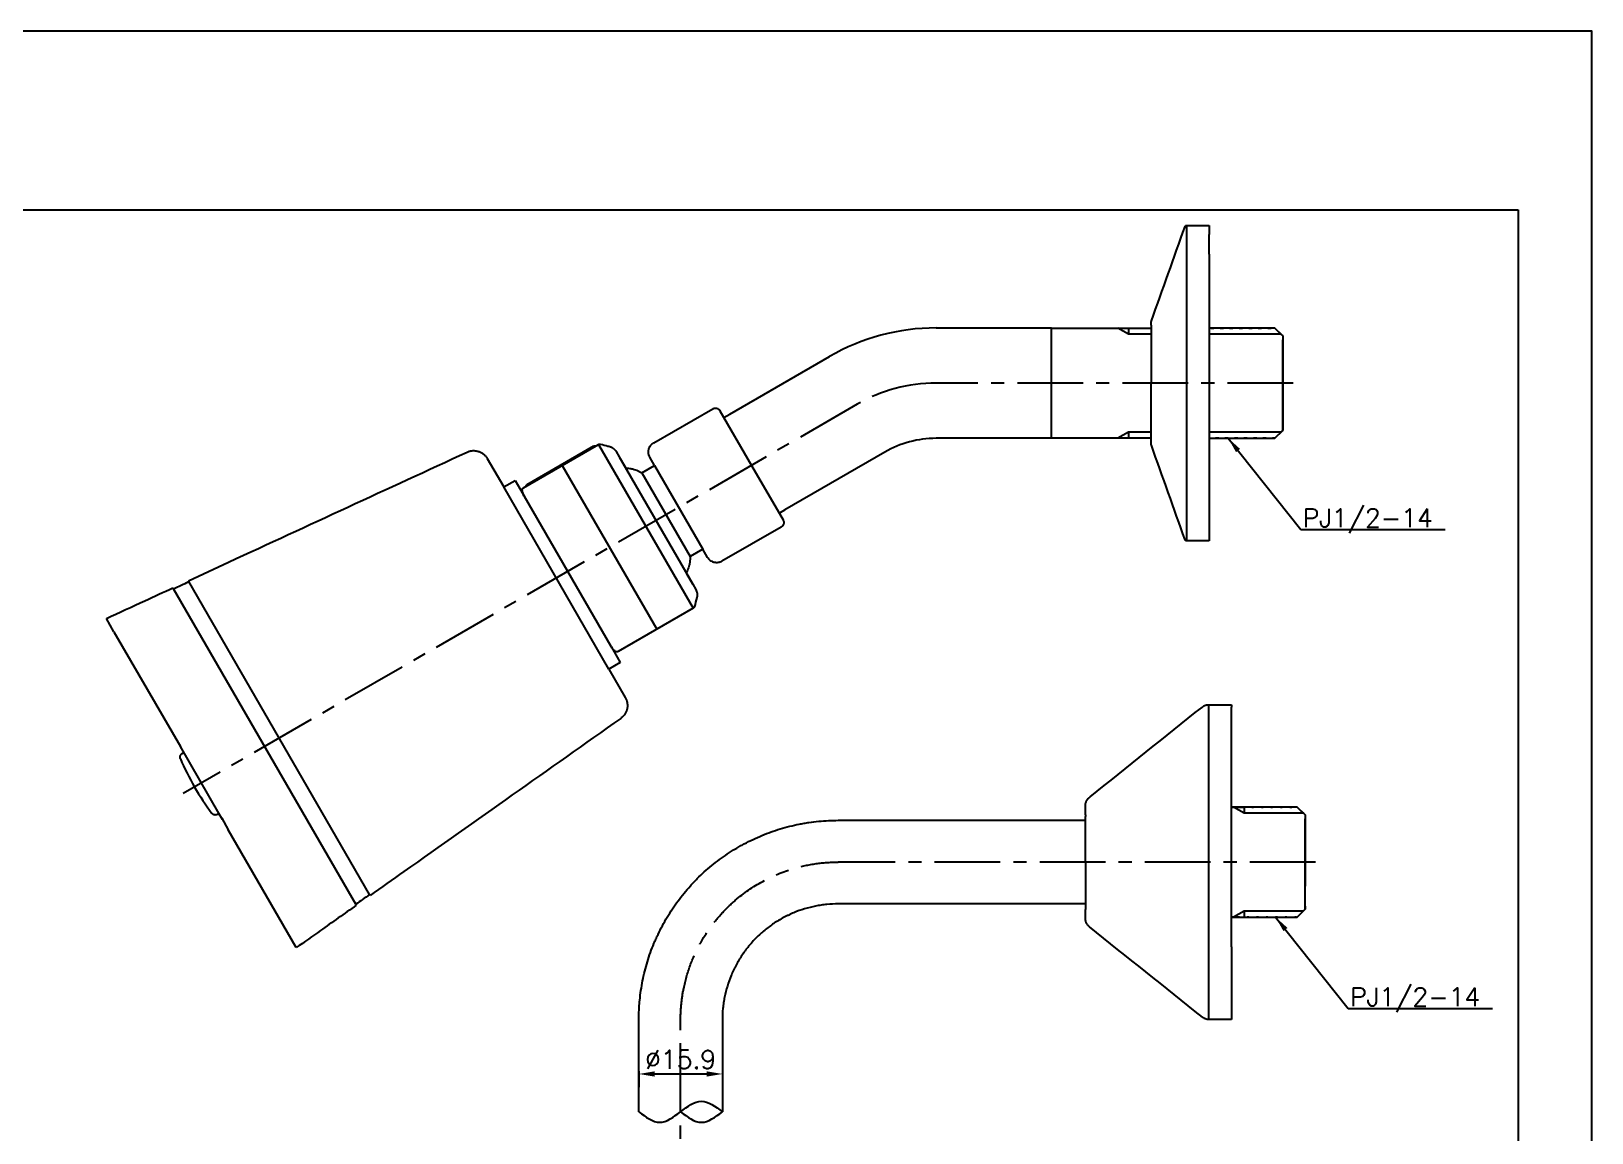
# Model space of a CAD drawing. Header units: millimetres. Extents: x 6364 to 6958, y -1010 to -590.
# Drawn here: x 6661 to 6958, y -799.4 to -589.8 of the extents above; entities that cross this region are included whole.
import ezdxf

# ---------------------------------------------------------------- set-up
doc = ezdxf.new("R2010")
doc.units = ezdxf.units.MM
doc.header["$LTSCALE"] = 10
doc.linetypes.add('CENTER', pattern=[2, 1.25, -0.25, 0.25, -0.25])
doc.layers.get('0').update_dxf_attribs({"color": 2})
for name, color, linetype in [('00_COMPONENTS', 7, 'Continuous'), ('5', 2, 'Continuous'), ('CL', 1, 'CENTER'), ('D', 2, 'Continuous'), ('DIM', 2, 'Continuous'), ('DWG', 7, 'Continuous')]:
    doc.layers.add(name, color=color, linetype=linetype)
doc.styles.add('GHS', font='romans', dxfattribs={"bigfont": 'ghs'})
doc.dimstyles.new('ISO-25', dxfattribs={"dimscale": 0, "dimtxt": 3.5, "dimasz": 3, "dimexe": 1.5, "dimexo": 1, "dimgap": 1, "dimtad": 3, "dimtoh": 1, "dimdec": 4, "dimzin": 9, "dimdsep": 46, "dimtxsty": 'GHS', "dimcen": 2.5, "dimclrd": 256, "dimclre": 256, "dimclrt": 256, "dimadec": 4, "dimazin": 2, "dimtfac": 1, "dimtdec": 4, "dimtix": 1, "dimtmove": 2, "dimatfit": 3, "dimfxl": 0, "dimlwd": 25, "dimlwe": 25, "dimarcsym": 0})

msp = doc.modelspace()

# ---------------------------------------------------------------- linework, layer by layer
at = {"color": 4}
for p, q in [((6395.03, -623.81), (6944.03, -623.81)), ((6944.03, -623.81), (6944.03, -998.81))]:
    msp.add_line(p, q, dxfattribs=at)
for p, q in [((6689.76, -727.23), (6690.06, -727.05)), ((6889.46, -777.35), (6889.46, -777.85))]:
    msp.add_line(p, q)
msp.add_lwpolyline([(6958.03, -1009.81), (6958.03, -589.81), (6364.03, -589.81), (6364.03, -1009.81)], close=True)
for points, knots in [([(6880.73, -686.71), (6880.72, -686.71), (6880.71, -686.7), (6880.69, -686.67), (6880.68, -686.66), (6880.66, -686.64), (6880.66, -686.64), (6880.65, -686.62), (6880.65, -686.62), (6880.64, -686.6), (6880.63, -686.58), (6880.62, -686.57)], [0, 0, 0, 0, 0.25, 0.25, 0.5, 0.5, 0.625, 0.625, 0.75, 0.75, 1, 1, 1, 1]), ([(6880.91, -686.77), (6880.89, -686.77), (6880.88, -686.77), (6880.85, -686.76), (6880.83, -686.76), (6880.81, -686.75), (6880.8, -686.75), (6880.79, -686.74), (6880.78, -686.74), (6880.76, -686.73), (6880.75, -686.72), (6880.73, -686.71)], [0, 0, 0, 0, 0.25, 0.25, 0.5, 0.5, 0.625, 0.625, 0.75, 0.75, 1, 1, 1, 1]), ([(6689.42, -728.23), (6689.42, -728.21), (6689.41, -728.19), (6689.39, -728.14), (6689.39, -728.12), (6689.37, -728.05), (6689.36, -728), (6689.36, -727.93), (6689.36, -727.89), (6689.36, -727.85), (6689.37, -727.83), (6689.37, -727.82), (6689.38, -727.76), (6689.39, -727.71), (6689.41, -727.64), (6689.42, -727.62), (6689.43, -727.59), (6689.44, -727.58), (6689.45, -727.55), (6689.45, -727.54), (6689.48, -727.49), (6689.51, -727.45), (6689.56, -727.39), (6689.57, -727.38), (6689.61, -727.34), (6689.62, -727.32), (6689.68, -727.28), (6689.72, -727.25), (6689.76, -727.23)], [0, 0, 0, 0, 0.0625, 0.0625, 0.125, 0.125, 0.25, 0.25, 0.3125, 0.34375, 0.34375, 0.375, 0.375, 0.5, 0.5, 0.5625, 0.5625, 0.59375, 0.59375, 0.625, 0.625, 0.75, 0.75, 0.8125, 0.8125, 0.875, 0.875, 1, 1, 1, 1])]:
    msp.add_open_spline(points, degree=3, knots=knots)
at = {"layer": '00_COMPONENTS'}
for p, q in [((6869.83, -646.29), (6869.83, -647.45)), ((6869.83, -666.08), (6869.83, -667.25)), ((6891.86, -737.42), (6891.86, -738.58)), ((6891.86, -757.22), (6891.86, -758.38))]:
    msp.add_line(p, q, dxfattribs=at)
at = {"layer": '00_COMPONENTS', "lineweight": 25}
for p, q in [((6776.66, -788.65), (6776.66, -790.72)), ((6792.56, -788.65), (6792.56, -790.72))]:
    msp.add_line(p, q, dxfattribs=at)
at = {"layer": '5'}
msp.add_spline([(6776.66, -795.4), (6780.63, -797.4), (6788.58, -793.4), (6792.56, -795.4)], degree=3, dxfattribs=at)
msp.add_open_spline([(6784.61, -795.4), (6785.93, -796.4), (6788.58, -798.4), (6791.23, -796.4), (6792.56, -795.4)], degree=3, knots=[4.449788, 4.449788, 4.449788, 4.449788, 6.674683, 8.899579, 8.899579, 8.899579, 8.899579], dxfattribs=at)
at = {"layer": 'CL', "color": 1}
for p, q in [((6784.61, -794.88), (6784.61, -777.9)), ((6784.61, -875.53), (6784.61, -794.88))]:
    msp.add_line(p, q, dxfattribs=at)
msp.add_lwpolyline([(6901.2, -656.77), (6833.23, -656.77, 0.131652), (6818.23, -660.79), (6689.95, -734.86)], format="xyb", dxfattribs=at)
for points, knots in [([(6784.61, -777.9), (6784.61, -776.9), (6784.66, -775.9), (6784.86, -773.9), (6785.01, -772.91), (6785.51, -770.46), (6785.91, -769.02), (6786.95, -766.19), (6787.58, -764.79), (6789.02, -762.16), (6789.84, -760.9), (6791.42, -758.83), (6792.14, -757.98), (6793.69, -756.37), (6794.5, -755.61), (6796.96, -753.55), (6798.71, -752.37), (6802.49, -750.37), (6804.46, -749.59), (6807.86, -748.63), (6809.26, -748.34), (6812, -747.98), (6813.3, -747.9), (6814.61, -747.9)], [0, 0, 0, 0, 0.063582, 0.063582, 0.127164, 0.127164, 0.223031, 0.223031, 0.318898, 0.318898, 0.414765, 0.414765, 0.485272, 0.485272, 0.55578, 0.55578, 0.690711, 0.690711, 0.825642, 0.825642, 0.916568, 0.916568, 1, 1, 1, 1]), ([(6905.46, -747.9), (6880.21, -747.9), (6878.82, -747.9), (6871.2, -747.9), (6864.97, -747.9), (6846.29, -747.9), (6833.83, -747.9), (6819.11, -747.9), (6816.86, -747.9), (6814.61, -747.9)], [0.0429049, 0.0429049, 0.0429049, 0.0429049, 0.1024924, 0.1024924, 0.3694717, 0.3694717, 0.9034302, 0.9034302, 1, 1, 1, 1])]:
    msp.add_open_spline(points, degree=3, knots=knots, dxfattribs=at)
at = {"layer": 'D'}
msp.add_line((6803.37, -681.51), (6803.34, -681.51), dxfattribs=at)
at = {"layer": 'D', "lineweight": 25}
msp.add_line((6779.66, -788.21), (6789.56, -788.21), dxfattribs=at)
at = {"layer": 'D'}
for points in [[(6779.66, -787.71), (6779.66, -788.71), (6776.66, -788.21)], [(6789.56, -787.71), (6789.56, -788.71), (6792.56, -788.21)]]:
    msp.add_solid(points, dxfattribs=at)
at = {"layer": 'DIM'}
for p, q in [((6869.83, -647.45), (6867.82, -646.29)), ((6874.2, -647.45), (6869.83, -647.45)), ((6898.86, -647.45), (6885.2, -647.45)), ((6869.83, -666.08), (6867.82, -667.25)), ((6874.2, -666.08), (6869.83, -666.08)), ((6898.86, -666.08), (6885.2, -666.08)), ((6891.86, -738.58), (6889.85, -737.42)), ((6903.12, -738.58), (6891.86, -738.58)), ((6891.86, -757.22), (6889.85, -758.38)), ((6903.12, -757.22), (6891.86, -757.22))]:
    msp.add_line(p, q, dxfattribs=at)
at = {"layer": 'DWG', "color": 0}
for p, q in [((6880.91, -626.77), (6885.2, -626.77)), ((6885.2, -626.77), (6885.2, -628.47)), ((6885.2, -632.26), (6885.2, -628.47)), ((6885.2, -632.26), (6885.2, -656.77)), ((6833.23, -646.27), (6855.2, -646.27)), ((6855.2, -656.77), (6855.2, -646.27)), ((6855.2, -646.29), (6869.83, -646.29)), ((6869.83, -646.29), (6874.2, -646.29)), ((6874.2, -645.72), (6874.2, -645.11)), ((6874.2, -645.72), (6874.2, -656.77)), ((6897.7, -646.29), (6885.2, -646.29)), ((6885.5, -646.29), (6886.12, -646.29)), ((6887.31, -646.29), (6887.93, -646.29)), ((6889.12, -646.29), (6889.74, -646.29)), ((6890.93, -646.29), (6891.55, -646.29)), ((6892.74, -646.29), (6893.36, -646.29)), ((6894.55, -646.29), (6895.17, -646.29)), ((6895.17, -646.29), (6895.17, -646.29)), ((6896.36, -646.29), (6896.98, -646.29)), ((6896.98, -646.29), (6896.98, -646.29)), ((6899.2, -647.79), (6897.7, -646.29)), ((6899.2, -647.79), (6899.2, -649.77)), ((6899.2, -647.79), (6899.2, -648.54)), ((6899.2, -665.75), (6899.2, -648.54)), ((6899.2, -649.77), (6899.2, -663.77)), ((6793.96, -662.68), (6812.98, -651.69)), ((6855.2, -667.25), (6855.2, -656.77)), ((6874.2, -667.82), (6874.2, -656.77)), ((6885.2, -656.77), (6885.2, -685.07)), ((6779.49, -668.15), (6790.75, -661.65)), ((6792.11, -662.01), (6798.11, -672.41)), ((6792.87, -663.33), (6792.85, -663.3)), ((6792.86, -663.31), (6793.96, -662.68)), ((6899.2, -663.77), (6899.2, -665.75)), ((6855.2, -667.27), (6833.23, -667.27)), ((6869.83, -667.25), (6855.2, -667.25)), ((6855.2, -667.27), (6855.2, -667.25)), ((6874.2, -667.25), (6869.83, -667.25)), ((6874.2, -668.43), (6874.2, -667.82)), ((6885.22, -667.25), (6885.2, -667.25)), ((6885.2, -667.25), (6897.7, -667.25)), ((6887.03, -667.25), (6886.4, -667.25)), ((6888.84, -667.25), (6888.21, -667.25)), ((6890.65, -667.25), (6890.02, -667.25)), ((6892.46, -667.25), (6891.83, -667.25)), ((6894.27, -667.25), (6893.64, -667.25)), ((6896.08, -667.25), (6895.45, -667.25)), ((6897.7, -667.25), (6897.26, -667.25)), ((6897.7, -667.25), (6899.2, -665.75)), ((6747.83, -671.11), (6750.96, -676.53)), ((6754.74, -676.66), (6769.01, -668.42)), ((6768.04, -668.79), (6755.37, -676.1)), ((6769.01, -668.42), (6787.01, -699.6)), ((6772.34, -669.77), (6772.93, -670.78)), ((6772.93, -670.78), (6774.1, -672.81)), ((6772.93, -670.78), (6786.93, -695.03)), ((6779.66, -672.44), (6778.76, -670.88)), ((6823.48, -669.88), (6804.46, -680.86)), ((6762.09, -672.42), (6780.09, -703.6)), ((6777.23, -673.84), (6779.66, -672.44)), ((6777.23, -673.84), (6786.43, -689.77)), ((6779.66, -672.44), (6788.86, -688.37)), ((6798.11, -672.41), (6804.11, -682.8)), ((6750.96, -676.53), (6753.12, -675.28)), ((6770.96, -711.18), (6750.96, -676.53)), ((6753.12, -675.28), (6754.88, -678.32)), ((6771.37, -706.89), (6754.88, -678.32)), ((6803.35, -681.48), (6803.37, -681.51)), ((6803.36, -681.5), (6804.46, -680.86)), ((6803.75, -684.16), (6792.49, -690.66)), ((6885.2, -685.07), (6885.2, -686.77)), ((6788.86, -688.37), (6786.43, -689.77)), ((6789.76, -689.93), (6788.86, -688.37)), ((6885.2, -686.77), (6880.91, -686.77)), ((6691.03, -694.53), (6690.93, -694.36)), ((6725.41, -754.08), (6691.03, -694.53)), ((6786.93, -695.03), (6785.78, -693.05)), ((6688.01, -695.7), (6688.11, -695.88)), ((6722.78, -755.93), (6688.11, -695.88)), ((6786.93, -695.03), (6787.51, -696.04)), ((6787.01, -699.6), (6772.74, -707.84)), ((6676.78, -704.06), (6675.33, -701.55)), ((6676.78, -704.06), (6689.41, -725.93)), ((6771.37, -706.89), (6773.12, -709.93)), ((6773.12, -709.93), (6770.96, -711.18)), ((6770.96, -711.18), (6774.09, -716.6)), ((6885.16, -717.95), (6889.46, -717.95)), ((6889.46, -717.95), (6889.46, -718.45)), ((6889.46, -758.38), (6889.46, -718.45)), ((6696.81, -738.74), (6689.41, -725.93)), ((6696.76, -738.66), (6696.46, -738.83)), ((6697.41, -739.78), (6696.76, -738.66)), ((6861.66, -738.9), (6861.66, -737.16)), ((6861.66, -738.9), (6861.66, -739.22)), ((6861.66, -747.9), (6861.66, -739.22)), ((6889.46, -737.42), (6891.86, -737.42)), ((6889.46, -737.42), (6889.46, -737.42)), ((6901.96, -737.42), (6889.46, -737.42)), ((6893.34, -737.42), (6893.67, -737.42)), ((6895.15, -737.42), (6895.48, -737.42)), ((6896.96, -737.42), (6897.29, -737.42)), ((6898.77, -737.42), (6899.1, -737.42)), ((6900.58, -737.42), (6900.91, -737.42)), ((6903.46, -738.92), (6901.96, -737.42)), ((6903.46, -738.92), (6903.46, -739.5)), ((6903.46, -738.92), (6903.46, -739.67)), ((6903.46, -739.5), (6903.46, -752.49)), ((6697.28, -739.56), (6698.54, -741.75)), ((6711.48, -764.16), (6698.54, -741.75)), ((6903.46, -756.88), (6903.46, -739.67)), ((6861.66, -747.9), (6861.66, -756.9)), ((6725.51, -754.25), (6725.41, -754.08)), ((6903.46, -756.3), (6903.46, -752.49)), ((6722.78, -755.93), (6722.89, -756.11)), ((6861.66, -758.64), (6861.66, -756.9)), ((6901.96, -758.38), (6903.46, -756.88)), ((6903.46, -756.3), (6903.46, -756.88)), ((6889.46, -764.01), (6889.46, -758.38)), ((6890.96, -758.38), (6889.46, -758.38)), ((6889.46, -758.38), (6901.96, -758.38)), ((6892.77, -758.38), (6892.43, -758.38)), ((6894.58, -758.38), (6894.24, -758.38)), ((6896.39, -758.38), (6896.05, -758.38)), ((6898.2, -758.38), (6897.86, -758.38)), ((6900.01, -758.38), (6899.67, -758.38)), ((6901.82, -758.38), (6901.48, -758.38)), ((6889.46, -764.01), (6889.46, -777.35)), ((6776.66, -795.4), (6776.66, -777.9)), ((6792.56, -777.9), (6792.56, -795.4)), ((6889.46, -777.85), (6885.16, -777.85))]:
    msp.add_line(p, q, dxfattribs=at)
at = {"layer": 'DWG'}
for p, q in [((6880.91, -626.77), (6880.91, -686.77)), ((6885.16, -777.85), (6885.16, -717.95))]:
    msp.add_line(p, q, dxfattribs=at)
at = {"layer": 'DWG', "lineweight": 25}
for p, q in [((6776.66, -787.65), (6776.66, -789.71)), ((6792.56, -787.65), (6792.56, -789.71))]:
    msp.add_line(p, q, dxfattribs=at)
at = {"layer": 'DWG', "color": 0}
for centre, radius, start, end in [((6833.23, -686.77), 40.5, 90, 120), ((6833.23, -686.77), 19.5, 90, 120), ((6735.41, -708.61), 50, 203.1126, 216.8874)]:
    msp.add_arc(centre, radius, start, end, dxfattribs=at)
for points in [[(6874.22, -644.94), (6876.36, -638.95), (6878.49, -632.96), (6880.62, -626.97)], [(6874.2, -645.11), (6874.2, -645.09), (6874.2, -645.06), (6874.2, -645.03), (6874.2, -645.02)], [(6889.1, -646.31), (6889.11, -646.3), (6889.11, -646.29), (6889.12, -646.29)], [(6898.01, -646.6), (6898.4, -647), (6898.8, -647.39), (6899.2, -647.79)], [(6898.1, -666.84), (6897.96, -666.98), (6897.83, -667.11), (6897.7, -667.25)], [(6899.2, -665.75), (6898.98, -665.96), (6898.76, -666.18), (6898.54, -666.4)], [(6880.62, -686.57), (6878.49, -680.58), (6876.36, -674.59), (6874.22, -668.6)], [(6688.11, -695.88), (6689.08, -695.43), (6690.06, -694.98), (6691.03, -694.53)], [(6787.71, -697.56), (6787.56, -698.14), (6787.4, -698.72), (6787.25, -699.29)], [(6902.24, -737.7), (6902.65, -738.11), (6903.05, -738.52), (6903.46, -738.92)], [(6814.61, -739.95), (6830.29, -739.95), (6845.98, -739.95), (6861.66, -739.95)], [(6725.41, -754.08), (6724.53, -754.7), (6723.66, -755.32), (6722.78, -755.93)], [(6903.46, -756.88), (6903.25, -757.09), (6903.05, -757.29), (6902.84, -757.5)], [(6883.91, -777.41), (6876.75, -771.67), (6869.58, -765.94), (6862.41, -760.2)]]:
    msp.add_open_spline(points, degree=3, dxfattribs=at)
for points, knots in [([(6880.62, -626.97), (6880.63, -626.95), (6880.64, -626.94), (6880.65, -626.91), (6880.66, -626.9), (6880.69, -626.86), (6880.71, -626.84), (6880.73, -626.82)], [0, 0, 0, 0, 0.25, 0.25, 0.5, 0.5, 1, 1, 1, 1]), ([(6880.73, -626.82), (6880.74, -626.82), (6880.75, -626.81), (6880.76, -626.81), (6880.77, -626.8), (6880.79, -626.79), (6880.8, -626.79), (6880.83, -626.78), (6880.85, -626.77), (6880.88, -626.77), (6880.89, -626.77), (6880.91, -626.77)], [0, 0, 0, 0, 0.125, 0.125, 0.25, 0.25, 0.5, 0.5, 0.75, 0.75, 1, 1, 1, 1]), ([(6874.2, -645.02), (6874.21, -645.01), (6874.21, -644.99), (6874.22, -644.96), (6874.22, -644.95), (6874.22, -644.94)], [0, 0, 0, 0, 0.5, 0.5, 1, 1, 1, 1]), ([(6790.75, -661.65), (6790.77, -661.63), (6790.8, -661.62), (6790.85, -661.6), (6790.86, -661.59), (6790.89, -661.58), (6790.91, -661.57), (6790.99, -661.54), (6791.05, -661.53), (6791.13, -661.52), (6791.15, -661.52), (6791.18, -661.52), (6791.2, -661.51), (6791.25, -661.51), (6791.28, -661.51), (6791.38, -661.52), (6791.44, -661.53), (6791.57, -661.56), (6791.63, -661.59), (6791.72, -661.63), (6791.75, -661.65), (6791.8, -661.68), (6791.83, -661.7), (6791.91, -661.76), (6791.95, -661.8), (6792.01, -661.87), (6792.02, -661.88), (6792.04, -661.9), (6792.05, -661.92), (6792.08, -661.96), (6792.1, -661.98), (6792.11, -662.01)], [0, 0, 0, 0, 0.0625, 0.0625, 0.09375, 0.09375, 0.125, 0.125, 0.25, 0.25, 0.28125, 0.28125, 0.3125, 0.3125, 0.375, 0.375, 0.5, 0.5, 0.625, 0.625, 0.6875, 0.6875, 0.75, 0.75, 0.875, 0.875, 0.90625, 0.90625, 0.9375, 0.9375, 1, 1, 1, 1]), ([(6778.76, -670.88), (6778.69, -670.77), (6778.64, -670.65), (6778.58, -670.49), (6778.57, -670.46), (6778.56, -670.4), (6778.55, -670.37), (6778.52, -670.27), (6778.5, -670.14), (6778.49, -670.01), (6778.49, -669.91), (6778.49, -669.88), (6778.49, -669.81), (6778.49, -669.78), (6778.5, -669.62), (6778.52, -669.49), (6778.57, -669.3), (6778.6, -669.22), (6778.63, -669.14), (6778.64, -669.11), (6778.65, -669.1), (6778.67, -669.05), (6778.68, -669.02), (6778.75, -668.88), (6778.82, -668.77), (6778.92, -668.64), (6778.94, -668.61), (6778.98, -668.56), (6779.01, -668.54), (6779.07, -668.46), (6779.12, -668.42), (6779.27, -668.29), (6779.37, -668.21), (6779.49, -668.15)], [0, 0, 0, 0, 0.125, 0.125, 0.15625, 0.15625, 0.1875, 0.1875, 0.25, 0.3125, 0.3125, 0.34375, 0.34375, 0.375, 0.375, 0.5, 0.5, 0.5625, 0.578125, 0.578125, 0.59375, 0.59375, 0.625, 0.625, 0.75, 0.75, 0.78125, 0.78125, 0.8125, 0.8125, 0.875, 0.875, 1, 1, 1, 1]), ([(6690.93, -694.36), (6693.48, -693.18), (6696.04, -692), (6713.72, -683.84), (6728.85, -676.86), (6743.97, -669.89)], [0, 0, 0, 0, 0.144519, 0.144519, 1, 1, 1, 1]), ([(6743.97, -669.89), (6744.06, -669.85), (6744.23, -669.78), (6744.41, -669.73), (6744.59, -669.68), (6744.68, -669.66), (6744.86, -669.63), (6745.04, -669.61), (6745.23, -669.61), (6745.37, -669.61), (6745.41, -669.62), (6745.48, -669.62), (6745.51, -669.62), (6745.55, -669.63), (6745.57, -669.63), (6745.69, -669.65), (6745.87, -669.68), (6746.14, -669.75), (6746.31, -669.81), (6746.44, -669.87), (6746.48, -669.89), (6746.57, -669.93), (6746.61, -669.95), (6746.73, -670.01), (6746.89, -670.11), (6747.04, -670.22), (6747.15, -670.3), (6747.18, -670.33), (6747.25, -670.39), (6747.29, -670.43), (6747.39, -670.52), (6747.51, -670.66), (6747.68, -670.88), (6747.78, -671.03), (6747.83, -671.11)], [0, 0, 0, 0, 0.0625, 0.125, 0.125, 0.1875, 0.1875, 0.25, 0.3125, 0.3125, 0.34375, 0.34375, 0.359375, 0.359375, 0.375, 0.375, 0.4375, 0.5, 0.5625, 0.5625, 0.59375, 0.59375, 0.625, 0.625, 0.6875, 0.75, 0.75, 0.78125, 0.78125, 0.8125, 0.8125, 0.875, 0.9375, 1, 1, 1, 1]), ([(6768.49, -668.74), (6768.47, -668.74), (6768.37, -668.74), (6768.24, -668.76), (6768.15, -668.79), (6768.13, -668.8)], [0, 0, 0, 0, 0.132659, 0.75413, 1, 1, 1, 1]), ([(6769.01, -668.42), (6769.03, -668.41), (6769.05, -668.4), (6769.07, -668.39), (6769.09, -668.39), (6769.1, -668.38), (6769.13, -668.37), (6769.17, -668.36), (6769.21, -668.36), (6769.23, -668.35), (6769.26, -668.35), (6769.28, -668.35), (6769.33, -668.36), (6769.36, -668.36), (6769.39, -668.37)], [0, 0, 0, 0, 0.125, 0.1875, 0.1875, 0.25, 0.25, 0.5, 0.5, 0.625, 0.625, 0.75, 0.75, 1, 1, 1, 1]), ([(6769.39, -668.37), (6769.85, -668.49), (6770.32, -668.62), (6770.89, -668.77), (6771.01, -668.8), (6771.13, -668.83)], [0, 0, 0, 0, 0.79866, 0.79866, 1, 1, 1, 1]), ([(6771.13, -668.83), (6771.16, -668.84), (6771.19, -668.85), (6771.25, -668.87), (6771.28, -668.88), (6771.37, -668.92), (6771.49, -668.97), (6771.61, -669.03), (6771.69, -669.08), (6771.72, -669.1), (6771.77, -669.14), (6771.8, -669.16), (6771.93, -669.26), (6772.02, -669.35), (6772.15, -669.5), (6772.19, -669.55), (6772.27, -669.65), (6772.31, -669.71), (6772.34, -669.77)], [0, 0, 0, 0, 0.0625, 0.0625, 0.125, 0.125, 0.25, 0.375, 0.375, 0.4375, 0.4375, 0.5, 0.5, 0.75, 0.75, 0.875, 0.875, 1, 1, 1, 1]), ([(6874.2, -668.52), (6874.2, -668.5), (6874.2, -668.49), (6874.2, -668.46), (6874.2, -668.45), (6874.2, -668.43)], [0, 0, 0, 0, 0.5, 0.5, 1, 1, 1, 1]), ([(6874.22, -668.6), (6874.22, -668.59), (6874.22, -668.57), (6874.21, -668.55), (6874.21, -668.53), (6874.2, -668.52)], [0, 0, 0, 0, 0.5, 0.5, 1, 1, 1, 1]), ([(6774.17, -672.93), (6774.34, -672.93), (6774.69, -672.96), (6775.04, -673.01), (6775.26, -673.05), (6775.31, -673.06), (6775.4, -673.08), (6775.44, -673.09), (6775.58, -673.12), (6775.66, -673.15), (6775.92, -673.22), (6776.27, -673.34), (6776.6, -673.49), (6776.92, -673.65), (6777.08, -673.74), (6777.23, -673.84)], [0.2551483, 0.2551483, 0.2551483, 0.2551483, 0.375, 0.5, 0.5, 0.53125, 0.53125, 0.5625, 0.5625, 0.625, 0.625, 0.75, 0.875, 0.875, 1, 1, 1, 1]), ([(6754.49, -677.15), (6754.49, -677.13), (6754.49, -677.1), (6754.49, -677.07), (6754.49, -677.05), (6754.49, -677.03), (6754.5, -677.02), (6754.5, -676.98), (6754.51, -676.93), (6754.53, -676.89), (6754.55, -676.86), (6754.56, -676.85), (6754.57, -676.83), (6754.57, -676.82), (6754.6, -676.79), (6754.61, -676.77), (6754.64, -676.74), (6754.64, -676.73), (6754.66, -676.72), (6754.67, -676.71), (6754.7, -676.69), (6754.72, -676.67), (6754.74, -676.66)], [0, 0, 0, 0, 0.125, 0.125, 0.1875, 0.1875, 0.25, 0.25, 0.375, 0.5, 0.5, 0.5625, 0.5625, 0.625, 0.625, 0.75, 0.75, 0.8125, 0.8125, 0.875, 0.875, 1, 1, 1, 1]), ([(6754.88, -678.32), (6754.83, -678.23), (6754.73, -678.05), (6754.66, -677.85), (6754.59, -677.66), (6754.57, -677.56), (6754.52, -677.35), (6754.5, -677.25), (6754.49, -677.15)], [0, 0, 0, 0, 0.25, 0.5, 0.5, 0.75, 0.75, 1, 1, 1, 1]), ([(6755.31, -676.22), (6755.3, -676.23), (6755.23, -676.28), (6755.15, -676.37), (6755.1, -676.45), (6755.09, -676.46)], [0, 0, 0, 0, 0.149555, 0.936448, 1, 1, 1, 1]), ([(6755.45, -676.17), (6755.44, -676.16), (6755.44, -676.14), (6755.42, -676.12), (6755.41, -676.1), (6755.4, -676.09), (6755.38, -676.1), (6755.37, -676.11), (6755.36, -676.12), (6755.35, -676.13), (6755.35, -676.13), (6755.34, -676.14), (6755.34, -676.14), (6755.34, -676.15), (6755.34, -676.15), (6755.33, -676.16), (6755.33, -676.17), (6755.33, -676.17), (6755.32, -676.18), (6755.32, -676.19), (6755.32, -676.2), (6755.31, -676.21), (6755.31, -676.21), (6755.31, -676.21)], [0, 0, 0, 0, 0.095815, 0.192864, 0.291434, 0.391817, 0.494288, 0.599108, 0.706518, 0.72318, 0.740614, 0.758823, 0.777808, 0.797571, 0.818112, 0.839433, 0.861534, 0.884417, 0.908082, 0.932529, 0.95776, 0.983774, 1, 1, 1, 1]), ([(6804.11, -682.8), (6804.14, -682.85), (6804.17, -682.91), (6804.2, -683.01), (6804.21, -683.04), (6804.23, -683.1), (6804.24, -683.17), (6804.25, -683.25), (6804.25, -683.3), (6804.25, -683.33), (6804.24, -683.35), (6804.24, -683.43), (6804.23, -683.49), (6804.2, -683.59), (6804.19, -683.62), (6804.18, -683.67), (6804.17, -683.68), (6804.16, -683.71), (6804.15, -683.73), (6804.11, -683.8), (6804.08, -683.85), (6804.03, -683.92), (6804.02, -683.93), (6804, -683.96), (6803.99, -683.97), (6803.95, -684.01), (6803.93, -684.03), (6803.86, -684.09), (6803.8, -684.13), (6803.75, -684.16)], [0, 0, 0, 0, 0.125, 0.125, 0.1875, 0.1875, 0.25, 0.3125, 0.34375, 0.34375, 0.375, 0.375, 0.5, 0.5, 0.5625, 0.5625, 0.59375, 0.59375, 0.625, 0.625, 0.75, 0.75, 0.78125, 0.78125, 0.8125, 0.8125, 0.875, 0.875, 1, 1, 1, 1]), ([(6786.43, -689.77), (6786.44, -689.95), (6786.43, -690.13), (6786.41, -690.49), (6786.4, -690.67), (6786.36, -690.9), (6786.36, -690.94), (6786.34, -691.03), (6786.32, -691.17), (6786.29, -691.3), (6786.22, -691.56), (6786.12, -691.91), (6785.99, -692.25), (6785.88, -692.49), (6785.82, -692.62), (6785.76, -692.74), (6785.72, -692.81), (6785.7, -692.85), (6785.68, -692.88)], [0, 0, 0, 0, 0.125, 0.125, 0.25, 0.25, 0.28125, 0.28125, 0.3125, 0.375, 0.375, 0.5, 0.625, 0.625, 0.6875, 0.71875, 0.71875, 0.7452785, 0.7452785, 0.7452785, 0.7452785]), ([(6792.49, -690.66), (6792.37, -690.73), (6792.26, -690.78), (6792.1, -690.84), (6792.07, -690.85), (6792.01, -690.86), (6791.97, -690.87), (6791.88, -690.89), (6791.81, -690.91), (6791.62, -690.93), (6791.49, -690.94), (6791.32, -690.93), (6791.29, -690.92), (6791.23, -690.91), (6791.19, -690.91), (6791.1, -690.89), (6790.97, -690.87), (6790.84, -690.83), (6790.75, -690.79), (6790.72, -690.78), (6790.66, -690.75), (6790.63, -690.74), (6790.48, -690.67), (6790.37, -690.6), (6790.22, -690.48), (6790.17, -690.44), (6790.1, -690.37), (6790.07, -690.35), (6790.03, -690.3), (6790, -690.27), (6789.9, -690.15), (6789.82, -690.05), (6789.76, -689.93)], [0, 0, 0, 0, 0.125, 0.125, 0.15625, 0.15625, 0.1875, 0.1875, 0.25, 0.25, 0.375, 0.375, 0.40625, 0.40625, 0.4375, 0.4375, 0.5, 0.5625, 0.5625, 0.59375, 0.59375, 0.625, 0.625, 0.75, 0.75, 0.8125, 0.8125, 0.84375, 0.84375, 0.875, 0.875, 1, 1, 1, 1]), ([(6675.33, -701.55), (6677.77, -700.42), (6680.21, -699.3), (6684.44, -697.35), (6686.22, -696.53), (6688.01, -695.7)], [0, 0, 0, 0, 0.577138, 0.577138, 1, 1, 1, 1]), ([(6787.51, -696.04), (6787.58, -696.16), (6787.63, -696.28), (6787.69, -696.46), (6787.71, -696.53), (6787.73, -696.62), (6787.74, -696.65), (6787.75, -696.72), (6787.76, -696.75), (6787.78, -696.91), (6787.78, -697.04), (6787.77, -697.21), (6787.77, -697.24), (6787.76, -697.31), (6787.76, -697.34), (6787.74, -697.44), (6787.73, -697.5), (6787.71, -697.56)], [0, 0, 0, 0, 0.25, 0.25, 0.375, 0.375, 0.4375, 0.4375, 0.5, 0.5, 0.75, 0.75, 0.8125, 0.8125, 0.875, 0.875, 1, 1, 1, 1]), ([(6787.25, -699.29), (6787.24, -699.31), (6787.24, -699.33), (6787.23, -699.36), (6787.21, -699.39), (6787.2, -699.41), (6787.18, -699.44), (6787.17, -699.46), (6787.14, -699.49), (6787.12, -699.52), (6787.08, -699.55), (6787.07, -699.56), (6787.04, -699.58), (6787.03, -699.59), (6787.01, -699.6)], [0, 0, 0, 0, 0.125, 0.125, 0.25, 0.375, 0.375, 0.5, 0.5, 0.75, 0.75, 0.875, 0.875, 1, 1, 1, 1]), ([(6772.19, -707.81), (6772.11, -707.75), (6772.03, -707.68), (6771.92, -707.58), (6771.88, -707.54), (6771.8, -707.47), (6771.77, -707.43), (6771.67, -707.31), (6771.54, -707.15), (6771.42, -706.98), (6771.37, -706.89)], [0, 0, 0, 0, 0.25, 0.25, 0.375, 0.375, 0.5, 0.5, 0.75, 1, 1, 1, 1]), ([(6772.74, -707.84), (6772.72, -707.85), (6772.7, -707.86), (6772.66, -707.87), (6772.65, -707.88), (6772.63, -707.89), (6772.62, -707.89), (6772.58, -707.9), (6772.56, -707.9), (6772.52, -707.9), (6772.51, -707.91), (6772.49, -707.91), (6772.47, -707.91), (6772.44, -707.9), (6772.41, -707.9), (6772.37, -707.89), (6772.34, -707.88), (6772.3, -707.87), (6772.25, -707.85), (6772.21, -707.82), (6772.19, -707.81)], [0, 0, 0, 0, 0.125, 0.125, 0.1875, 0.1875, 0.25, 0.25, 0.375, 0.375, 0.4375, 0.4375, 0.5, 0.5, 0.625, 0.625, 0.75, 0.75, 0.875, 1, 1, 1, 1]), ([(6774.09, -716.6), (6774.14, -716.68), (6774.22, -716.84), (6774.29, -717.01), (6774.34, -717.14), (6774.35, -717.19), (6774.37, -717.26), (6774.38, -717.28), (6774.39, -717.32), (6774.4, -717.35), (6774.42, -717.46), (6774.46, -717.64), (6774.49, -717.91), (6774.49, -718.1), (6774.49, -718.24), (6774.49, -718.29), (6774.48, -718.38), (6774.48, -718.42), (6774.46, -718.56), (6774.43, -718.74), (6774.38, -718.92), (6774.34, -719.05), (6774.31, -719.12), (6774.29, -719.18), (6774.27, -719.23), (6774.26, -719.25), (6774.22, -719.36), (6774.14, -719.52), (6774, -719.76), (6773.89, -719.91), (6773.8, -720.02), (6773.77, -720.05), (6773.71, -720.12), (6773.68, -720.16), (6773.58, -720.26), (6773.44, -720.38), (6773.3, -720.5), (6773.22, -720.55)], [0, 0, 0, 0, 0.0625, 0.125, 0.125, 0.15625, 0.15625, 0.171875, 0.171875, 0.1875, 0.1875, 0.25, 0.3125, 0.375, 0.375, 0.40625, 0.40625, 0.4375, 0.4375, 0.5, 0.5625, 0.5625, 0.59375, 0.609375, 0.609375, 0.625, 0.625, 0.6875, 0.75, 0.8125, 0.8125, 0.84375, 0.84375, 0.875, 0.875, 0.9375, 1, 1, 1, 1]), ([(6862.41, -735.6), (6862.46, -735.56), (6862.5, -735.53), (6869.67, -729.79), (6876.79, -724.09), (6883.91, -718.39)], [0, 0, 0, 0, 0.006192, 0.006192, 1, 1, 1, 1]), ([(6883.91, -718.39), (6883.96, -718.35), (6884.03, -718.3), (6884.1, -718.26), (6884.14, -718.23), (6884.17, -718.21), (6884.29, -718.15), (6884.4, -718.1), (6884.55, -718.04), (6884.63, -718.02), (6884.72, -718), (6884.77, -717.99), (6884.8, -717.98), (6884.94, -717.96), (6885.05, -717.95), (6885.16, -717.95)], [0, 0, 0, 0, 0.125, 0.1875, 0.1875, 0.25, 0.25, 0.5, 0.5, 0.625, 0.6875, 0.6875, 0.75, 0.75, 1, 1, 1, 1]), ([(6773.22, -720.55), (6759.47, -730.27), (6745.71, -739.99), (6729.8, -751.22), (6727.66, -752.74), (6725.51, -754.25)], [0, 0, 0, 0, 0.86505, 0.86505, 1, 1, 1, 1]), ([(6861.66, -737.16), (6861.66, -737.09), (6861.67, -737.01), (6861.68, -736.9), (6861.68, -736.86), (6861.7, -736.79), (6861.7, -736.75), (6861.73, -736.64), (6861.77, -736.5), (6861.83, -736.36), (6861.87, -736.26), (6861.89, -736.23), (6861.93, -736.16), (6861.95, -736.13), (6862.01, -736.04), (6862.09, -735.91), (6862.19, -735.8), (6862.27, -735.72), (6862.3, -735.7), (6862.35, -735.65), (6862.38, -735.62), (6862.41, -735.6)], [0, 0, 0, 0, 0.125, 0.125, 0.1875, 0.1875, 0.25, 0.25, 0.375, 0.5, 0.5, 0.5625, 0.5625, 0.625, 0.625, 0.75, 0.875, 0.875, 0.9375, 0.9375, 1, 1, 1, 1]), ([(6696.46, -738.83), (6696.42, -738.85), (6696.37, -738.87), (6696.31, -738.9), (6696.27, -738.91), (6696.24, -738.92), (6696.21, -738.92), (6696.2, -738.93), (6696.14, -738.93), (6696.09, -738.94), (6696.02, -738.94), (6696, -738.94), (6695.95, -738.93), (6695.92, -738.93), (6695.85, -738.91), (6695.81, -738.9), (6695.74, -738.87), (6695.72, -738.86), (6695.69, -738.84), (6695.67, -738.84), (6695.65, -738.83), (6695.64, -738.82), (6695.59, -738.79), (6695.55, -738.76), (6695.5, -738.71), (6695.48, -738.69), (6695.45, -738.66), (6695.44, -738.64), (6695.42, -738.62)], [0, 0, 0, 0, 0.125, 0.125, 0.1875, 0.21875, 0.21875, 0.25, 0.25, 0.375, 0.375, 0.4375, 0.4375, 0.5, 0.5, 0.625, 0.625, 0.6875, 0.6875, 0.71875, 0.71875, 0.75, 0.75, 0.875, 0.875, 0.9375, 0.9375, 1, 1, 1, 1]), ([(6902.23, -737.71), (6902.23, -737.71), (6902.23, -737.7), (6902.24, -737.7), (6902.24, -737.7), (6902.24, -737.7)], [0, 0, 0, 0, 0.197441, 0.197441, 1, 1, 1, 1]), ([(6776.66, -777.9), (6776.66, -777.28), (6776.67, -776.66), (6776.71, -775.88), (6776.72, -775.72), (6776.74, -775.41), (6776.75, -775.25), (6776.78, -774.78), (6776.81, -774.47), (6776.9, -773.54), (6777.06, -772.31), (6777.38, -770.48), (6777.78, -768.67), (6778.28, -766.88), (6778.86, -765.11), (6779.31, -763.95), (6779.61, -763.23), (6779.67, -763.08), (6779.79, -762.8), (6779.98, -762.37), (6780.18, -761.94), (6780.58, -761.1), (6781.13, -759.99), (6782.05, -758.37), (6783.04, -756.8), (6784.11, -755.29), (6785.26, -753.82), (6786.07, -752.88), (6786.6, -752.3), (6786.7, -752.18), (6786.91, -751.95), (6787.24, -751.61), (6787.56, -751.27), (6788.22, -750.61), (6789.12, -749.76), (6790.53, -748.55), (6791.99, -747.41), (6793.51, -746.34), (6794.56, -745.67), (6795.36, -745.19), (6795.76, -744.96), (6796.17, -744.73), (6796.44, -744.58), (6796.58, -744.5), (6797.27, -744.13), (6798.39, -743.57), (6800.09, -742.82), (6801.82, -742.15), (6803.58, -741.57), (6805.37, -741.08), (6806.58, -740.8), (6807.5, -740.62), (6807.96, -740.53), (6808.42, -740.46), (6808.73, -740.41), (6808.89, -740.38), (6809.66, -740.27), (6810.9, -740.12), (6812.75, -739.98), (6813.99, -739.95), (6814.61, -739.95)], [0, 0, 0, 0, 0.03125, 0.03125, 0.039062, 0.039062, 0.046875, 0.046875, 0.0625, 0.0625, 0.09375, 0.125, 0.15625, 0.1875, 0.21875, 0.25, 0.25, 0.257812, 0.257812, 0.265625, 0.28125, 0.28125, 0.3125, 0.34375, 0.375, 0.40625, 0.4375, 0.46875, 0.46875, 0.476562, 0.476562, 0.484375, 0.5, 0.5, 0.53125, 0.5625, 0.59375, 0.625, 0.65625, 0.65625, 0.671875, 0.679687, 0.679687, 0.6875, 0.6875, 0.71875, 0.75, 0.78125, 0.8125, 0.84375, 0.875, 0.875, 0.890625, 0.898437, 0.898437, 0.90625, 0.90625, 0.9375, 0.96875, 1, 1, 1, 1]), ([(6722.89, -756.11), (6720.61, -757.72), (6718.33, -759.33), (6714.53, -762.01), (6713.01, -763.09), (6711.48, -764.16)], [0, 0, 0, 0, 0.599874, 0.599874, 1, 1, 1, 1]), ([(6814.61, -755.85), (6813.89, -755.85), (6813.17, -755.88), (6812.26, -755.97), (6812.08, -755.99), (6811.72, -756.04), (6811.54, -756.06), (6811, -756.14), (6810.65, -756.21), (6809.59, -756.42), (6808.89, -756.59), (6807.52, -757.01), (6806.84, -757.25), (6805.84, -757.67), (6805.51, -757.81), (6805.1, -758.01), (6805.01, -758.05), (6804.85, -758.13), (6804.61, -758.25), (6804.37, -758.37), (6803.57, -758.8), (6802.95, -759.17), (6801.76, -759.97), (6801.18, -760.4), (6800.07, -761.31), (6799.53, -761.79), (6798.5, -762.82), (6798.02, -763.36), (6797.1, -764.47), (6796.68, -765.05), (6795.88, -766.24), (6795.51, -766.86), (6795.08, -767.66), (6794.95, -767.9), (6794.83, -768.14), (6794.75, -768.31), (6794.71, -768.39), (6794.52, -768.8), (6794.37, -769.13), (6793.96, -770.13), (6793.72, -770.81), (6793.3, -772.18), (6793.12, -772.88), (6792.91, -773.94), (6792.85, -774.3), (6792.77, -774.83), (6792.75, -775.01), (6792.7, -775.37), (6792.68, -775.56), (6792.59, -776.46), (6792.56, -777.18), (6792.56, -777.9)], [0, 0, 0, 0, 0.0625, 0.0625, 0.078125, 0.078125, 0.09375, 0.09375, 0.125, 0.125, 0.1875, 0.1875, 0.25, 0.25, 0.28125, 0.28125, 0.289062, 0.289062, 0.296875, 0.3125, 0.3125, 0.375, 0.375, 0.4375, 0.4375, 0.5, 0.5, 0.5625, 0.5625, 0.625, 0.625, 0.6875, 0.6875, 0.703125, 0.710937, 0.710937, 0.71875, 0.71875, 0.75, 0.75, 0.8125, 0.8125, 0.875, 0.875, 0.90625, 0.90625, 0.921875, 0.921875, 0.9375, 0.9375, 1, 1, 1, 1]), ([(6861.66, -755.85), (6848.55, -755.85), (6835.44, -755.85), (6819.75, -755.85), (6817.18, -755.85), (6814.61, -755.85)], [0.3278025, 0.3278025, 0.3278025, 0.3278025, 0.8897612, 0.8897612, 1, 1, 1, 1]), ([(6862.41, -760.2), (6862.38, -760.18), (6862.35, -760.15), (6862.3, -760.1), (6862.27, -760.08), (6862.19, -760), (6862.09, -759.89), (6862.01, -759.77), (6861.95, -759.67), (6861.93, -759.64), (6861.89, -759.57), (6861.87, -759.54), (6861.83, -759.44), (6861.8, -759.37), (6861.76, -759.26), (6861.75, -759.23), (6861.73, -759.15), (6861.72, -759.12), (6861.69, -759.01), (6861.67, -758.86), (6861.66, -758.71), (6861.66, -758.64)], [0, 0, 0, 0, 0.0625, 0.0625, 0.125, 0.125, 0.25, 0.375, 0.375, 0.4375, 0.4375, 0.5, 0.5, 0.625, 0.625, 0.6875, 0.6875, 0.75, 0.75, 0.875, 1, 1, 1, 1]), ([(6885.16, -777.85), (6885.11, -777.85), (6885.05, -777.85), (6884.97, -777.84), (6884.94, -777.84), (6884.88, -777.83), (6884.85, -777.83), (6884.72, -777.8), (6884.61, -777.77), (6884.45, -777.72), (6884.4, -777.7), (6884.32, -777.66), (6884.29, -777.65), (6884.24, -777.63), (6884.22, -777.61), (6884.15, -777.57), (6884.07, -777.53), (6884, -777.48), (6883.96, -777.45), (6883.94, -777.43), (6883.91, -777.41)], [0, 0, 0, 0, 0.125, 0.125, 0.1875, 0.1875, 0.25, 0.25, 0.5, 0.5, 0.625, 0.625, 0.6875, 0.6875, 0.75, 0.75, 0.875, 0.9375, 0.9375, 1, 1, 1, 1]), ([(6784.61, -795.4), (6785.93, -796.4), (6788.58, -798.4), (6791.23, -796.4), (6792.56, -795.4)], [4.449788, 4.449788, 4.449788, 4.449788, 6.674683, 8.899579, 8.899579, 8.899579, 8.899579])]:
    msp.add_open_spline(points, degree=3, knots=knots, dxfattribs=at)
msp.add_spline([(6776.66, -795.4), (6780.63, -797.4), (6788.58, -793.4), (6792.56, -795.4)], degree=3, dxfattribs=at)

# ---------------------------------------------------------------- texts
at = {"layer": 'D', "color": 6, "ltscale": 0.7, "style": 'GHS'}
for p in [(6903.01, -684.16), (6912.04, -775.29)]:
    msp.add_text('PJ1/2-14', height=3.5, dxfattribs=at).set_placement(p)
at = {"layer": 'D', "insert": (6784.61, -785.46), "char_height": 3.5, "attachment_point": 5, "style": 'GHS'}
msp.add_mtext('%%C15.9', dxfattribs=at)

# ---------------------------------------------------------------- leaders
at = {"layer": 'D'}
for points in [[(6888.84, -667.25), (6902.66, -684.64), (6930.12, -684.64)], [(6897.86, -758.38), (6911.68, -775.77), (6939.15, -775.77)]]:
    msp.add_leader(points, dimstyle='ISO-25', override={"dimscale": 1, "dimtad": 0}, dxfattribs=at)

doc.saveas('drawing.dxf')
